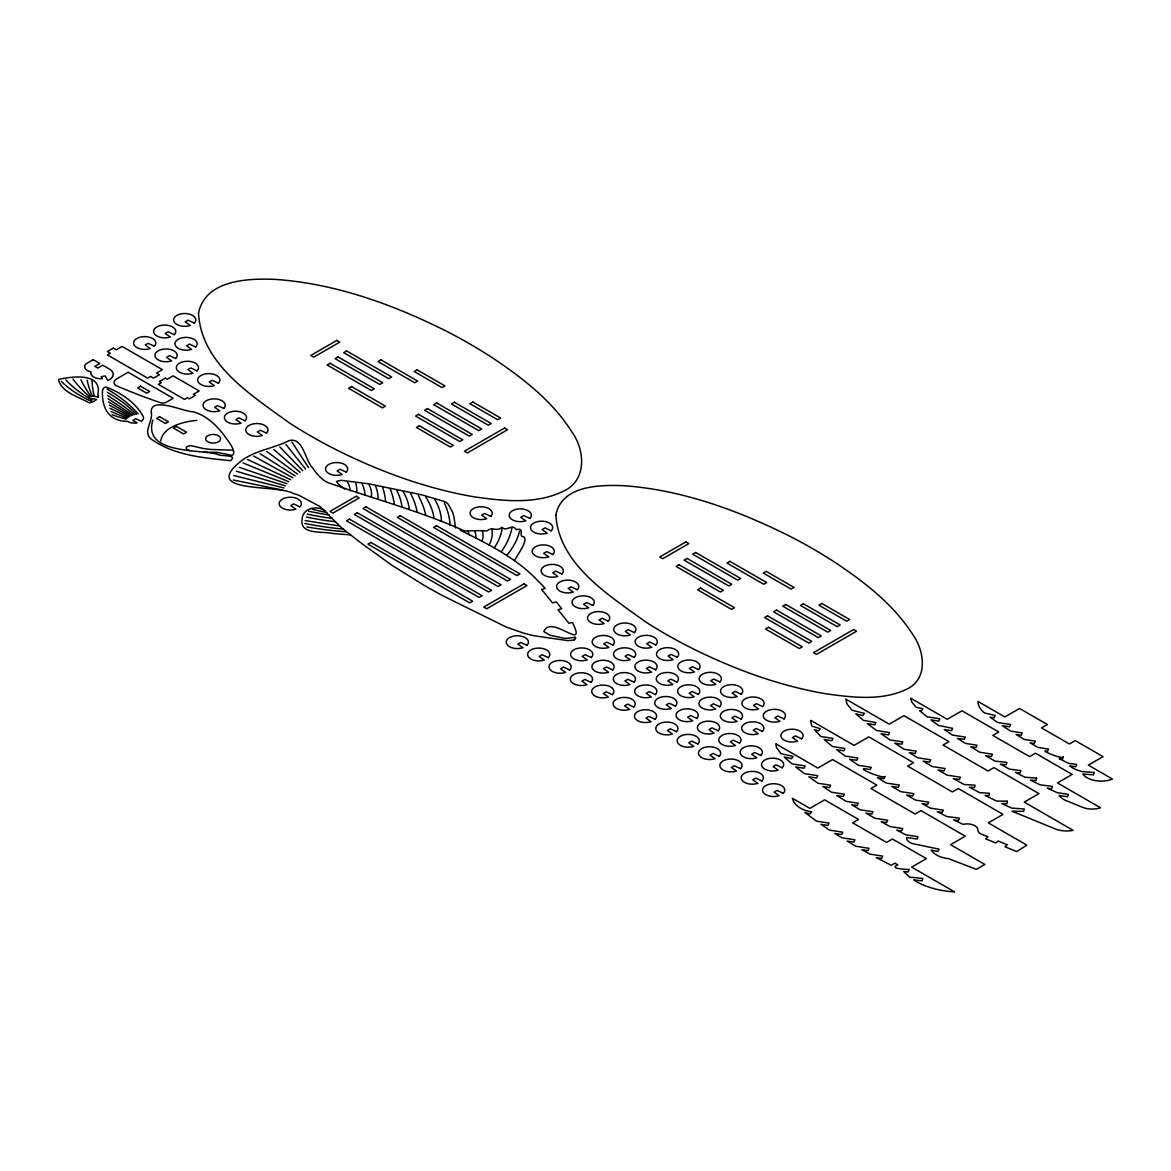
<?xml version="1.0" encoding="UTF-8"?>
<svg xmlns="http://www.w3.org/2000/svg" width="1171" height="1171" viewBox="0 0 1171 1171"><rect width="100%" height="100%" fill="white"/><g stroke="black" fill="none" stroke-linecap="round" stroke-linejoin="round"><path stroke-width="1.5" d="M152.845 419.965C142.701 453.499 196.128 449.283 216.796 454.041C220.089 456.924 238.401 454.011 230.511 460.715C204.574 457.949 176.031 455.665 153.694 440.764C140.374 433.416 153.84 421.867 151.191 411.489C151.557 396.135 184.579 412.104 193.01 411.724C209.799 416.349 221.436 430.577 230.585 444.526C233.146 448.186 237.054 457.92 228.447 454.611A30.358 17.521 0 0 1 225.403 453.967L216.855 452.416L204.105 452.152M514.508 560.558C516.777 555.757 529.029 539.787 523.642 536.655C517.626 537.24 525.633 527.009 516.294 529.702C512.342 523.013 506.545 532.293 501.935 527.272C497.192 532.293 491.498 526.028 487.165 530.931A2.532 1.464 0 0 1 485.599 530.829C478.763 530.346 471.737 530.946 464.667 530.961C420.535 511.2 372.861 498.626 327.177 482.32A37.662 21.737 0 0 1 322.054 478.866L317.736 474.636A93.065 53.734 0 0 1 312.994 468.268C305.031 461.14 303.567 436.973 289.149 440.574C274.219 448.142 256.712 450.162 242.807 459.72C197.738 494.294 276.576 483.725 293.394 493.533A34.925 20.156 0 0 1 299.015 495.318L319.961 506.487L341.244 527.448L359.951 542.217L392.27 565.505L423.639 585.017A872.322 503.632 0 0 0 442.243 595.468L506.282 627.085L523.408 633.057A167.79 96.871 0 0 0 534.005 635.736L567.803 640.61L573.673 640.186L575.708 637.975L575.385 637.141L569.238 638.107A16.423 9.485 0 0 1 563.719 638.166L549.902 635.18L543.827 631.608C551.043 613.355 587.769 653.696 572.473 622.474L568.857 623.235L557.967 609.696L561.743 608.686L556.298 601.909L552.522 602.919L541.631 589.379L545.203 588.428A324.616 187.419 0 0 0 537.606 580.567C516.162 557.777 487.839 543.93 460.232 530.2M573.673 640.186L574.8 639.556M196.772 420.389C183.803 421.516 163.076 426.493 160.676 440.955M233.117 450.176L211.863 449.488A102.492 59.179 0 0 1 203.71 448.581L191.195 445.727A5.328 3.074 0 0 0 188.985 445.917L187.594 446.4A4.772 2.752 0 0 0 186.189 447.659L186.862 449.605L189.951 450.674M350.305 534.869L339.971 534.108A250.316 144.516 0 0 1 333.018 533.508C323.708 531.005 299.395 535.279 302.103 519.426C302.586 507.921 316.58 505.301 324.982 510.571M233.307 479.993L282.606 490.122M233.688 475.499L283.894 487.97M236.352 471.225L285.358 485.848M239.367 467.331L286.983 483.755M243.056 462.94L288.783 481.72M110.967 411.504L127.127 418.252M247.476 459.442L290.73 479.744M253.697 456.09L292.838 477.797M92.128 400.072L84.605 395.476A149.054 86.054 0 0 1 65.81 379.931M260.094 453.719L295.107 475.924M266.739 451.479L297.507 474.109M344.64 489.068L340.746 485.994A144.853 83.624 0 0 0 338.565 484.326L336.458 481.427L340.82 480.3L368.792 483.813L421.721 494.821L444.834 501.627A16.628 9.602 0 0 1 448.142 504.086L452.299 511.625A137.563 79.423 0 0 1 453.821 516.426L455.607 527.96M89.538 396.515L86.932 394.32A173.162 99.974 0 0 1 72.968 379.023M273.882 449.547L300.054 472.367M279.84 446.956L302.733 470.683M285.929 444.468L305.543 469.073M90.738 395.827L89.318 393.968A209.097 120.715 0 0 1 80.901 379.741M291.901 441.994L308.485 467.536M92.392 396.135L91.192 393.441A195.176 112.679 0 0 1 87.166 380.121M444.365 502.959L445.844 506.355A174.142 100.545 0 0 1 449.825 521.593L450.176 525.442M467.888 531.107L469.454 534.796M347.45 482.028A51.846 29.934 0 0 1 350.246 490.722M355.721 483.081A68.504 39.551 0 0 1 356.716 492.61M362.263 483.974A76.422 44.132 0 0 1 364.869 495.011M369.143 485.028A52.095 30.08 0 0 1 371.309 496.928M375.569 486.155A90.723 52.388 0 0 1 378.072 499.007M382.624 487.502A160.193 92.48 0 0 1 385.581 501.364M390.25 489.039A182.076 105.127 0 0 1 394.349 504.203M396.72 490.415A128.166 73.993 0 0 1 401.99 506.75M403.219 491.82A114.553 66.132 0 0 1 409.308 509.268M410.582 493.474A159.344 91.997 0 0 1 417.081 512.034M418.267 495.231A210.165 121.33 0 0 1 425.746 515.24M425.732 496.972A133.377 77.008 0 0 1 434.031 518.504M434.675 499.27A123.95 71.563 0 0 1 441.467 521.593M474.943 531.18A51.714 29.861 0 0 1 475.807 538.075M482.335 530.814A46.416 26.801 0 0 1 481.954 541.324M491.922 529.233A71.943 41.541 0 0 1 489.083 545.144M502.257 527.799A126.468 73.012 0 0 1 494.264 547.984M512.064 527.345A155.333 89.684 0 0 1 501.232 551.878M519.602 531.049A139.012 80.257 0 0 1 506.823 555.23M343.132 529.087A243.392 140.52 0 0 1 304.767 523.481M339.561 525.925A951.408 549.287 0 0 1 305.192 520.553M332.344 518.431A187.653 108.347 0 0 1 307.241 514.069M329.373 515.064A270.896 156.402 0 0 1 308.5 511.171M326.899 512.459A109.942 63.468 0 0 1 312.335 509.209M335.36 521.783A195.367 112.797 0 0 1 306.378 516.982M346.499 531.839A259.947 150.078 0 0 1 306.861 526.95M94.134 395.696A229.984 132.777 0 0 1 92.041 380.59M91.558 401.375A128.81 74.373 0 0 1 61.229 381.424M126.146 419.218A168.419 97.237 0 0 1 112.006 414.68M107.073 389.035A166.955 96.388 0 0 1 138.163 414.007M107.264 392.27A170.351 98.349 0 0 1 136.275 414.285M107.571 395.491A323.123 186.555 0 0 1 134.46 414.68M107.995 398.711A856.645 494.586 0 0 1 132.733 415.193M108.552 401.916A653.198 377.121 0 0 1 131.108 415.807M109.225 405.122A403.629 233.029 0 0 1 129.63 416.539M110.03 408.313A347.114 200.402 0 0 1 128.298 417.344M1007.206 801.213L1007.104 803.613L1001.776 803.54L1011.612 808.063L1024.23 809L1023.703 811.386L1011.964 811.196L1055.042 828.848A20.068 11.593 0 0 0 1073.148 830.356L1024.259 802.12L1038.984 793.616L993.959 767.634L988.075 771.03L943.065 745.034L948.949 741.638L903.939 715.657L889.213 724.146L845.813 699.102L846.984 704.034L852.093 710.241L864.447 713.402L862.764 715.598L855.781 713.812L863.364 720.355L875.864 722.522L874.678 724.82L867.374 723.561L873.449 728.216L876.611 730.528L889.594 732.548L888.511 734.861L881.031 733.705L889.975 739.926L902.812 741.902L901.729 744.229L894.776 743.161L904.173 749.294L916.234 751.167L915.151 753.48L909.34 752.587L917.698 757.798L930.711 759.803L929.628 762.131L923.187 761.135L932.262 766.551L945.041 768.527L943.972 770.855L938.059 769.933L947.237 775.187L960.454 777.193L959.371 779.505L953.282 778.569L964.143 784.497L975.033 785.17L974.594 787.571L969.281 787.234L979.746 792.694L989.334 793.25L988.88 795.651L985.148 795.431L987.065 796.397L996.58 801.066L1007.206 801.213M198.528 313.081C201.134 364.152 251.926 395.593 289.222 422.819A538.777 311.062 0 0 0 332.974 448.083C377.355 470.654 424.634 488.248 473.816 496.782C503.735 501.056 536.684 504.818 564.612 490.605C587.271 479.51 584.71 449.488 571.829 431.821C551.922 400.336 521.593 377.223 490.971 356.862A538.777 311.062 0 0 0 447.234 331.598C393.646 304.665 335.77 283.631 275.536 279.401C248.237 278.244 205.379 279.62 198.528 313.081M555.859 514.933C558.889 564.393 608.32 594.634 644.46 621.128A530.434 306.246 0 0 0 687.538 645.997C730.909 668.056 777.09 685.313 825.145 693.671C852.312 697.433 882.246 701.414 907.745 688.694C928.31 678.272 924.343 650.798 912.985 634.902C893.473 604.09 863.744 581.504 833.781 561.568A530.434 306.246 0 0 0 790.718 536.699C738.594 510.541 682.371 489.888 623.792 485.702C599.889 484.75 561.729 485.218 555.859 514.933M810.522 721.175L811.942 726.181L820.373 728.684L818.485 730.821L814.357 729.606L820.9 736.515L832.991 738.389L831.908 740.701L824.164 739.516L828.848 743.526L832.566 746.556L844.964 748.474L843.881 750.787L836.548 749.66L845.125 756.042L857.875 758.018L856.806 760.33L849.59 759.218L858.416 765.322L871.239 767.298L870.17 769.625C848.887 764.956 883.812 779.74 884.998 776.358L883.915 778.671L877.503 777.69L886.184 783.033L899.343 785.068L898.274 787.395L891.746 786.385L900.704 791.625L913.892 793.675L912.824 796.002L906.574 795.036L915.649 800.13L928.662 802.15L927.593 804.462L921.987 803.599L930.491 808.151L943.343 810.142L942.26 812.469L937.268 811.693L946.768 816.509L959.43 818.192L958.493 820.534L953.648 819.89L963.016 824.355A10.89 6.279 0 0 1 973.818 825.204A10.89 6.279 0 0 1 977.931 831.029L979.893 833.532L988.002 836.855L985.587 838.817L995.804 843.003L998.219 841.041L1007.367 844.789L1004.952 846.75L1016.691 851.566L1026.85 845.125L988.309 822.876L1003.035 814.372L958.288 788.537L952.404 791.947L907.657 766.112L913.541 762.702L868.809 736.881L854.083 745.371L810.888 720.443L810.522 721.175M102.463 390.47C101.687 407.757 108.376 421.223 127.537 421.37A9.236 5.328 0 0 0 135.543 423.053L137.022 422.833L132.909 420.462L135.865 418.764L141.267 421.282A9.236 5.328 0 0 0 142.525 415.31C134.724 401.785 120.745 392.929 106.663 387.206A2.679 1.552 0 0 0 103.838 387.806L102.463 390.47M1094.051 772.479L1093.509 774.865L1082.853 774.06A19.79 11.417 0 0 0 1112.45 779.066L1088.313 765.131L1103.038 756.642L1075.227 740.584L1069.343 743.98L1041.531 727.923L1047.416 724.527L1019.604 708.47L1004.879 716.959L977.99 701.444A34.398 19.863 0 0 0 984.445 712.963L995.248 715.437L994.164 717.764L989.993 717.12L997.546 722.463L1010.675 724.498L1009.592 726.81L1002.347 725.698L1010.778 731.158L1022.195 732.914L1021.127 735.242L1016.062 734.466L1024.303 739.457L1035.369 741.155L1034.3 743.483L1030.056 742.824L1038.209 747.464L1048.528 749.059L1047.445 751.387C1036.701 748.518 1062.975 760.374 1063.283 756.671L1062.595 759.042L1059.287 758.72L1068.669 763.375L1076.691 764.37L1075.798 766.727L1069.723 765.966A29.817 17.214 0 0 0 1082.311 771.601L1094.051 772.479M1036.569 778.144L1035.998 780.515L1030.451 780.076L1040.068 784.79L1052.48 786.414L1051.558 788.756L1047.328 788.215L1057.34 792.694L1068.45 794.406L1067.367 796.734L1059.096 795.446A21.868 12.618 0 0 0 1065.01 800.13L1082.472 807.287A16.775 9.675 0 0 0 1100.535 807.785L1057.486 782.931L1072.212 774.426L1035.471 753.216L1029.572 756.612L992.832 735.403L998.717 731.992L961.962 710.782L947.237 719.287L910.614 698.136L911.755 702.029L916.22 707.343L922.821 708.66L921.475 710.929L919.601 710.563L926.905 716.754L939.859 718.76L938.776 721.087L930.901 719.858L938.308 725.347L952.667 728.362L951.599 730.689L944.28 729.548L952.447 735.095L965.314 737.086L964.231 739.399L957.41 738.345L962.02 741.316L965.299 743.38L977.009 745.195L975.941 747.508L970.627 746.688L979.776 752.25L992.452 754.212L991.369 756.525L985.484 755.617L995.013 761.121L1006.928 762.409L1006.152 764.78L1000.4 764.151L1009.431 769.113L1020.966 770.65L1020.029 772.992L1015.564 772.392L1024.771 777.193L1036.569 778.144M908.959 869.555L908.286 871.927L903.719 871.487L909.735 877.152L922.807 878.411L922.133 880.782L913.775 879.977L916.044 881.397A63.863 36.872 0 0 0 954.599 891.907L911.667 867.125L926.393 858.621L892.463 839.036L886.579 842.432L852.649 822.847L858.548 819.437L824.618 799.852L809.893 808.356L792.386 798.256C794.524 806.599 803.833 810.859 811.723 811.796L809.82 813.933L804.916 812.484L816.436 821.149L829.039 823.096L827.956 825.423L821.003 824.355L829.697 830.166L842.754 832.186L841.671 834.513L834.791 833.445L841.729 837.748L854.918 839.797L853.849 842.11L847.145 841.071L855.972 846.282L869.028 848.302L867.945 850.629L861.9 849.692L869.877 854.127L882.773 856.133L881.704 858.445L876.303 857.611L891.204 865.31L894.907 863.173L897.85 864.871C888.13 868.882 906.559 869.248 908.959 869.555M98.115 396.998L89.991 395.696L88.733 397.979L96.681 399.443L93.431 401.638A12.369 7.143 0 0 1 89.201 402.853C78.677 396.647 62.678 393.134 58.55 380.282A2.649 1.522 0 0 1 59.399 379.258C72.646 376.345 102.331 372.524 97.881 394.276A12.369 7.143 0 0 1 98.115 396.998M776.095 743.951L776.285 747.098L780.969 753.641L793.074 756.466L791.508 758.691L784.219 756.993L791.962 763.873L805.136 765.922L804.067 768.235L795.738 766.946L802.413 772.113L804.492 773.636L817.68 775.67L816.597 777.998L808.824 776.797L818.046 783.253L830.62 785.199L829.551 787.527L822.818 786.488L828.014 789.927L831.571 792.225L844.452 794.216L843.383 796.543L836.723 795.504L846.106 801.359L858.27 803.247L857.187 805.575L851.61 804.711L860.187 809.805L872.937 811.766L871.868 814.094L866.013 813.186L874.971 818.28L887.706 820.256L886.623 822.569L881.178 821.735L890.121 826.594L902.782 828.556L901.699 830.868L896.752 830.107L905.915 834.85L918.064 836.723L916.981 839.051L906.676 837.455A10.671 6.162 0 0 0 913.643 843.837L939.157 849.195L937.722 851.463L931.267 850.102A22.82 13.174 0.1 0 0 948.51 858.665L976.351 869.365L984.826 864.461L950.545 844.672L965.27 836.182L921.035 810.639L915.151 814.035L870.902 788.493L876.801 785.097L832.566 759.555L817.841 768.059L776.095 743.951M154.309 346.221L148.132 343.293L145.189 344.991L150.254 348.563A11.11 6.411 0 0 1 135.455 346.572A11.11 6.411 0 0 1 137.929 337.921L139.144 337.468A11.11 6.411 0 0 1 152.552 338.478A11.11 6.411 0 0 1 154.309 346.221M174.318 334.672L168.141 331.744L165.184 333.442L170.249 337.014A11.11 6.411 0 0 1 155.465 335.023A11.11 6.411 0 0 1 157.939 326.372L159.154 325.919A11.11 6.411 0 0 1 172.547 326.929A11.11 6.411 0 0 1 174.318 334.672M194.327 323.123L188.136 320.195L185.194 321.893L190.258 325.465A11.11 6.411 0 0 1 175.474 323.474A11.11 6.411 0 0 1 177.948 314.823L179.148 314.37A11.11 6.411 0 0 1 192.556 315.38A11.11 6.411 0 0 1 194.327 323.123M175.665 358.546L169.488 355.633L166.545 357.331L171.61 360.902A11.11 6.411 0 0 1 156.826 358.911A11.11 6.411 0 0 1 159.3 350.261L160.5 349.792A11.11 6.411 0 0 1 173.908 350.817A11.11 6.411 0 0 1 175.665 358.546M195.674 346.997L189.497 344.084L186.555 345.782L191.605 349.353A11.11 6.411 0 0 1 176.821 347.363A11.11 6.411 0 0 1 179.295 338.712L180.51 338.243A11.11 6.411 0 0 1 193.918 339.268A11.11 6.411 0 0 1 195.674 346.997M197.035 370.885L190.844 367.957L187.902 369.655L192.966 373.227A11.11 6.411 0 0 1 178.182 371.236A11.11 6.411 0 0 1 180.656 362.586L181.856 362.117A11.11 6.411 0 0 1 195.264 363.142A11.11 6.411 0 0 1 197.035 370.885M218.392 383.21L212.2 380.297L209.258 381.995L214.322 385.566A11.11 6.411 0 0 1 199.538 383.576A11.11 6.411 0 0 1 202.012 374.925L203.212 374.457A11.11 6.411 0 0 1 216.62 375.481A11.11 6.411 0 0 1 218.392 383.21M223.749 408.489L217.572 405.561L214.63 407.259L219.694 410.831A11.11 6.411 0 0 1 204.896 408.84A11.11 6.411 0 0 1 207.369 400.189L208.584 399.721A11.11 6.411 0 0 1 221.992 400.745A11.11 6.411 0 0 1 223.749 408.489M245.105 420.813L238.928 417.886L235.986 419.584L241.05 423.155A11.11 6.411 0 0 1 226.266 421.165A11.11 6.411 0 0 1 228.74 412.514L229.94 412.06A11.11 6.411 0 0 1 243.348 413.07A11.11 6.411 0 0 1 245.105 420.813M266.476 433.138L260.284 430.225L257.342 431.923L262.406 435.495A11.11 6.411 0 0 1 247.623 433.504A11.11 6.411 0 0 1 250.096 424.853L251.297 424.385A11.11 6.411 0 0 1 264.705 425.41A11.11 6.411 0 0 1 266.476 433.138M299.878 506.853L293.701 503.925L290.759 505.623L295.824 509.195A11.11 6.411 0 0 1 281.04 507.204A11.11 6.411 0 0 1 283.514 498.553L284.714 498.085A11.11 6.411 0 0 1 298.122 499.109A11.11 6.411 0 0 1 299.878 506.853M346.235 472.147L340.058 469.234L337.116 470.932L342.181 474.504A11.11 6.411 0 0 1 327.397 472.513A11.11 6.411 0 0 1 329.871 463.862L331.071 463.394A11.11 6.411 0 0 1 344.479 464.419A11.11 6.411 0 0 1 346.235 472.147M490.781 516.382L484.589 513.454L481.647 515.152L486.712 518.724A11.11 6.411 0 0 1 471.928 516.733A11.11 6.411 0 0 1 474.401 508.082L475.602 507.629A11.11 6.411 0 0 1 489.01 508.638A11.11 6.411 0 0 1 490.781 516.382M529.863 518.475L523.671 515.547L520.729 517.26L525.794 520.817A11.11 6.411 0 0 1 511.01 518.826A11.11 6.411 0 0 1 513.484 510.19L514.684 509.722A11.11 6.411 0 0 1 528.092 510.732A11.11 6.411 0 0 1 529.863 518.475M551.219 530.814L545.042 527.887L542.085 529.585L547.15 533.156A11.11 6.411 0 0 1 532.366 531.166A11.11 6.411 0 0 1 534.84 522.515L536.055 522.046A11.11 6.411 0 0 1 549.448 523.071A11.11 6.411 0 0 1 551.219 530.814M552.873 554.512L546.681 551.6L543.739 553.298L548.804 556.869A11.11 6.411 0 0 1 534.02 554.878A11.11 6.411 0 0 1 536.494 546.228L537.694 545.759A11.11 6.411 0 0 1 551.102 546.784A11.11 6.411 0 0 1 552.873 554.512M561.831 573.995L555.654 571.082L552.712 572.78L557.777 576.352A11.11 6.411 0 0 1 542.993 574.361A11.11 6.411 0 0 1 545.466 565.71L546.667 565.242A11.11 6.411 0 0 1 560.075 566.266A11.11 6.411 0 0 1 561.831 573.995M577.303 589.73L571.126 586.803L568.184 588.515L573.248 592.072A11.11 6.411 0 0 1 558.45 590.082A11.11 6.411 0 0 1 560.924 581.445L562.139 580.977A11.11 6.411 0 0 1 575.547 581.987A11.11 6.411 0 0 1 577.303 589.73M526.979 645.353L520.788 642.44L517.845 644.138L522.91 647.709A11.11 6.411 0 0 1 508.126 645.719A11.11 6.411 0 0 1 510.6 637.068L511.8 636.6A11.11 6.411 0 0 1 525.208 637.624A11.11 6.411 0 0 1 526.979 645.353M592.775 605.466L586.598 602.538L583.656 604.236L588.706 607.808A11.11 6.411 0 0 1 573.922 605.817A11.11 6.411 0 0 1 576.395 597.166L577.61 596.712A11.11 6.411 0 0 1 591.018 597.722A11.11 6.411 0 0 1 592.775 605.466M548.335 657.692L542.144 654.765L539.202 656.463L544.266 660.034A11.11 6.411 0 0 1 529.482 658.043A11.11 6.411 0 0 1 531.956 649.393L533.156 648.924A11.11 6.411 0 0 1 546.564 649.949A11.11 6.411 0 0 1 548.335 657.692M608.247 621.201L602.07 618.273L599.113 619.971L604.177 623.543A11.11 6.411 0 0 1 589.394 621.552A11.11 6.411 0 0 1 591.867 612.901L593.082 612.433A11.11 6.411 0 0 1 606.476 613.458A11.11 6.411 0 0 1 608.247 621.201M569.692 670.017L563.514 667.104L560.558 668.802L565.622 672.374A11.11 6.411 0 0 1 550.838 670.383A11.11 6.411 0 0 1 553.312 661.732L554.527 661.264A11.11 6.411 0 0 1 567.92 662.288A11.11 6.411 0 0 1 569.692 670.017M591.282 657.56L585.105 654.633L582.163 656.331L587.213 659.902A11.11 6.411 0 0 1 572.429 657.912A11.11 6.411 0 0 1 574.902 649.261L576.117 648.793A11.11 6.411 0 0 1 589.525 649.817A11.11 6.411 0 0 1 591.282 657.56M612.872 645.089L606.695 642.162L603.753 643.86L608.818 647.431A11.11 6.411 0 0 1 594.034 645.441A11.11 6.411 0 0 1 596.507 636.79L597.708 636.321A11.11 6.411 0 0 1 611.116 637.346A11.11 6.411 0 0 1 612.872 645.089M634.477 632.618L628.285 629.691L625.343 631.403L630.408 634.96A11.11 6.411 0 0 1 615.624 632.969A11.11 6.411 0 0 1 618.098 624.333L619.298 623.865A11.11 6.411 0 0 1 632.706 624.875A11.11 6.411 0 0 1 634.477 632.618M591.048 682.356L584.871 679.429L581.928 681.127L586.978 684.698A11.11 6.411 0 0 1 572.195 682.708A11.11 6.411 0 0 1 574.668 674.057L575.883 673.588A11.11 6.411 0 0 1 589.276 674.613A11.11 6.411 0 0 1 591.048 682.356M612.638 669.885L606.461 666.958L603.519 668.656L608.583 672.227A11.11 6.411 0 0 1 593.785 670.236A11.11 6.411 0 0 1 596.259 661.586L597.473 661.132A11.11 6.411 0 0 1 610.881 662.142A11.11 6.411 0 0 1 612.638 669.885M634.243 657.414L628.051 654.501L625.109 656.199L630.174 659.771A11.11 6.411 0 0 1 615.39 657.78A11.11 6.411 0 0 1 617.864 649.129L619.064 648.661A11.11 6.411 0 0 1 632.472 649.685A11.11 6.411 0 0 1 634.243 657.414M655.833 644.958L649.656 642.03L646.699 643.728L651.764 647.3A11.11 6.411 0 0 1 636.98 645.309A11.11 6.411 0 0 1 639.454 636.658L640.654 636.19A11.11 6.411 0 0 1 654.062 637.214A11.11 6.411 0 0 1 655.833 644.958M612.404 694.681L606.227 691.754L603.285 693.466L608.349 697.023A11.11 6.411 0 0 1 593.551 695.032A11.11 6.411 0 0 1 596.024 686.396L597.239 685.928A11.11 6.411 0 0 1 610.647 686.938A11.11 6.411 0 0 1 612.404 694.681M633.994 682.21L627.817 679.297L624.875 680.995L629.939 684.567A11.11 6.411 0 0 1 615.156 682.576A11.11 6.411 0 0 1 617.629 673.925L618.83 673.457A11.11 6.411 0 0 1 632.238 674.481A11.11 6.411 0 0 1 633.994 682.21M655.599 669.753L649.407 666.826L646.465 668.524L651.53 672.095A11.11 6.411 0 0 1 636.746 670.105A11.11 6.411 0 0 1 639.22 661.454L640.42 660.986A11.11 6.411 0 0 1 653.828 662.01A11.11 6.411 0 0 1 655.599 669.753M677.189 657.282L671.012 654.355L668.056 656.053L673.12 659.624A11.11 6.411 0 0 1 658.336 657.634A11.11 6.411 0 0 1 660.81 648.983L662.025 648.529A11.11 6.411 0 0 1 675.418 649.539A11.11 6.411 0 0 1 677.189 657.282M633.76 707.021L627.583 704.093L624.641 705.791L629.705 709.363A11.11 6.411 0 0 1 614.921 707.372A11.11 6.411 0 0 1 617.395 698.721L618.595 698.253A11.11 6.411 0 0 1 632.003 699.277A11.11 6.411 0 0 1 633.76 707.021M655.365 694.549L649.173 691.622L646.231 693.32L651.296 696.891A11.11 6.411 0 0 1 636.512 694.901A11.11 6.411 0 0 1 638.985 686.25L640.186 685.796A11.11 6.411 0 0 1 653.594 686.806A11.11 6.411 0 0 1 655.365 694.549M676.955 682.078L670.778 679.151L667.821 680.863L672.886 684.42A11.11 6.411 0 0 1 658.102 682.43A11.11 6.411 0 0 1 660.576 673.793L661.791 673.325A11.11 6.411 0 0 1 675.184 674.335A11.11 6.411 0 0 1 676.955 682.078M698.545 669.607L692.368 666.694L689.426 668.392L694.476 671.964A11.11 6.411 0 0 1 679.692 669.973A11.11 6.411 0 0 1 682.166 661.322L683.381 660.854A11.11 6.411 0 0 1 696.789 661.878A11.11 6.411 0 0 1 698.545 669.607M655.131 719.345L648.939 716.418L645.997 718.13L651.061 721.687A11.11 6.411 0 0 1 636.277 719.697A11.11 6.411 0 0 1 638.751 711.06L639.952 710.592A11.11 6.411 0 0 1 653.359 711.602A11.11 6.411 0 0 1 655.131 719.345M675.418 706.128L669.226 703.2L666.284 704.898L671.349 708.47A11.11 6.411 0 0 1 656.565 706.479A11.11 6.411 0 0 1 659.039 697.828L660.239 697.36A11.11 6.411 0 0 1 673.647 698.384A11.11 6.411 0 0 1 675.418 706.128M698.311 694.418L692.134 691.49L689.192 693.188L694.242 696.76A11.11 6.411 0 0 1 679.458 694.769A11.11 6.411 0 0 1 681.932 686.118L683.147 685.65A11.11 6.411 0 0 1 696.54 686.674A11.11 6.411 0 0 1 698.311 694.418M719.902 681.946L713.725 679.019L710.782 680.717L715.847 684.288A11.11 6.411 0 0 1 701.048 682.298A11.11 6.411 0 0 1 703.522 673.647L704.737 673.179A11.11 6.411 0 0 1 718.145 674.203A11.11 6.411 0 0 1 719.902 681.946M676.487 731.67L670.295 728.757L667.353 730.455L672.417 734.027A11.11 6.411 0 0 1 657.634 732.036A11.11 6.411 0 0 1 660.107 723.385L661.308 722.917A11.11 6.411 0 0 1 674.716 723.941A11.11 6.411 0 0 1 676.487 731.67M696.774 718.452L690.583 715.54L687.64 717.238L692.705 720.809A11.11 6.411 0 0 1 677.921 718.818A11.11 6.411 0 0 1 680.395 710.168L681.595 709.699A11.11 6.411 0 0 1 695.003 710.724A11.11 6.411 0 0 1 696.774 718.452M719.667 706.742L713.49 703.815L710.548 705.513L715.613 709.084A11.11 6.411 0 0 1 700.814 707.094A11.11 6.411 0 0 1 703.288 698.443L704.503 697.989A11.11 6.411 0 0 1 717.911 698.999A11.11 6.411 0 0 1 719.667 706.742M741.258 694.271L735.081 691.358L732.138 693.056L737.203 696.628A11.11 6.411 0 0 1 722.419 694.637A11.11 6.411 0 0 1 724.893 685.986L726.093 685.518A11.11 6.411 0 0 1 739.501 686.543A11.11 6.411 0 0 1 741.258 694.271M697.843 744.009L691.666 741.082L688.709 742.78L693.774 746.351A11.11 6.411 0 0 1 678.99 744.361A11.11 6.411 0 0 1 681.463 735.71L682.678 735.256A11.11 6.411 0 0 1 696.072 736.266A11.11 6.411 0 0 1 697.843 744.009M718.13 730.792L711.953 727.864L708.997 729.562L714.061 733.134A11.11 6.411 0 0 1 699.277 731.143A11.11 6.411 0 0 1 701.751 722.492L702.966 722.024A11.11 6.411 0 0 1 716.359 723.049A11.11 6.411 0 0 1 718.13 730.792M741.023 719.067L734.846 716.154L731.904 717.852L736.969 721.424A11.11 6.411 0 0 1 722.185 719.433A11.11 6.411 0 0 1 724.659 710.782L725.859 710.314A11.11 6.411 0 0 1 739.267 711.339A11.11 6.411 0 0 1 741.023 719.067M762.628 706.611L756.437 703.683L753.495 705.381L758.559 708.953A11.11 6.411 0 0 1 743.775 706.962A11.11 6.411 0 0 1 746.249 698.311L747.449 697.843A11.11 6.411 0 0 1 760.857 698.867A11.11 6.411 0 0 1 762.628 706.611M719.199 756.334L713.022 753.421L710.08 755.119L715.13 758.691A11.11 6.411 0 0 1 700.346 756.7A11.11 6.411 0 0 1 702.82 748.049L704.034 747.581A11.11 6.411 0 0 1 717.428 748.606A11.11 6.411 0 0 1 719.199 756.334M739.487 743.117L733.309 740.189L730.367 741.902L735.417 745.459A11.11 6.411 0 0 1 720.633 743.468A11.11 6.411 0 0 1 723.107 734.832L724.322 734.363A11.11 6.411 0 0 1 737.73 735.373A11.11 6.411 0 0 1 739.487 743.117M762.394 731.407L756.203 728.479L753.26 730.177L758.325 733.749A11.11 6.411 0 0 1 743.541 731.758A11.11 6.411 0 0 1 746.015 723.107L747.215 722.653A11.11 6.411 0 0 1 760.623 723.663A11.11 6.411 0 0 1 762.394 731.407M783.985 718.935L777.793 716.008L774.851 717.721L779.915 721.277A11.11 6.411 0 0 1 765.131 719.287A11.11 6.411 0 0 1 767.605 710.651L768.805 710.182A11.11 6.411 0 0 1 782.213 711.192A11.11 6.411 0 0 1 783.985 718.935M740.555 768.674L734.378 765.746L731.436 767.444L736.486 771.016A11.11 6.411 0 0 1 721.702 769.025A11.11 6.411 0 0 1 724.176 760.374L725.391 759.906A11.11 6.411 0 0 1 738.799 760.93A11.11 6.411 0 0 1 740.555 768.674M760.843 755.456L754.666 752.529L751.723 754.226L756.788 757.798A11.11 6.411 0 0 1 741.99 755.807A11.11 6.411 0 0 1 744.463 747.157L745.678 746.688A11.11 6.411 0 0 1 759.086 747.713A11.11 6.411 0 0 1 760.843 755.456M801.608 738.813L795.416 735.886L792.474 737.584L797.539 741.155A11.11 6.411 0 0 1 782.755 739.164A11.11 6.411 0 0 1 785.229 730.514L786.429 730.06A11.11 6.411 0 0 1 799.837 731.07A11.11 6.411 0 0 1 801.608 738.813M761.911 780.998L755.734 778.086L752.792 779.784L757.857 783.355A11.11 6.411 0 0 1 743.073 781.364A11.11 6.411 0 0 1 745.532 772.714L746.747 772.245A11.11 6.411 0 0 1 760.155 773.255A11.11 6.411 0 0 1 761.911 780.998M782.199 767.781L776.022 764.853L773.08 766.551L778.144 770.123A11.11 6.411 0 0 1 763.36 768.132A11.11 6.411 0 0 1 765.834 759.481L767.034 759.028A11.11 6.411 0 0 1 780.442 760.038A11.11 6.411 0 0 1 782.199 767.781M783.282 793.338L777.09 790.41L774.148 792.108L779.213 795.68A11.11 6.411 0 0 1 764.429 793.689A11.11 6.411 0 0 1 766.903 785.038L768.103 784.57A11.11 6.411 0 0 1 781.511 785.595A11.11 6.411 0 0 1 783.282 793.338M93.256 359.702L85.688 364.079A9.866 5.694 0 0 0 90.957 371.91A9.924 5.723 0 0 0 102.375 378.643L101.233 376.696L105.17 375.92L107.864 380.487A13.203 7.626 0 0 0 109.327 368.982L102.726 365.176L97.764 368.045L94.822 366.347L99.798 363.478L93.256 359.702M113.309 348.138L107.41 351.534L110.367 353.232L107.41 354.93L147.634 378.145L150.576 376.447L153.518 378.145L159.417 374.749L156.475 373.051L162.359 369.655L122.135 346.426L116.251 349.836L113.309 348.138M128.137 372.276L116.573 378.95A8.563 4.947 0 0 0 115.973 385.552A487.312 281.347 0 0 0 153.796 400.394L160.427 402.678A4.772 2.752 0 0 0 166.253 402.253L173.162 398.272L128.137 372.276M140.535 386.225L137.593 387.923L146.726 393.207L149.683 391.509L140.535 386.225M165.301 378.145L159.417 381.556L161.32 382.654L158.378 384.351L184.491 399.428L187.433 397.73L189.351 398.828L195.235 395.432L193.332 394.334L199.216 390.924L173.103 375.862L167.219 379.258L165.301 378.145M159.563 416.671L156.621 418.369L165.462 423.478L168.419 421.78L159.563 416.671M176.338 426.361L173.396 428.059L183.584 433.943L186.526 432.231L176.338 426.361M336.824 340.41L310.71 355.486L313.652 357.184L339.766 342.122L336.824 340.41M346.645 350.978L343.703 352.676L388.713 378.672L391.656 376.974L346.645 350.978M337.995 356.921L335.052 358.619L379.799 384.454L382.727 382.756L337.995 356.921M330.046 363.259L327.104 364.957L371.339 390.499L374.296 388.801L330.046 363.259M380.897 359.834L377.955 361.532L414.71 382.756L417.652 381.058L380.897 359.834M351.52 386.576L348.577 388.274L382.507 407.859L385.449 406.161L351.52 386.576M417.183 369.86L414.241 371.558L442.053 387.616L444.995 385.918L417.183 369.86M436.666 402.956L433.724 404.654L478.749 430.65L481.691 428.952L436.666 402.956M427.474 408.591L424.531 410.274L469.278 436.11L472.22 434.412L427.474 408.591M418.53 414.329L415.588 416.042L459.822 441.569L462.765 439.872L418.53 414.329M454.407 402.268L451.464 403.966L488.205 425.19L491.147 423.492L454.407 402.268M419.379 425.746L416.437 427.444L450.352 447.044L453.309 445.346L419.379 425.746M472.806 401.975L469.864 403.673L497.675 419.73L500.617 418.018L472.806 401.975M356.174 496.27L330.061 511.346L333.003 513.044L359.116 497.968L356.174 496.27M365.981 506.838L363.039 508.536L498.085 586.51L501.027 584.797L365.981 506.838M357.345 512.766L354.389 514.464L488.629 591.97L491.571 590.272L357.345 512.766M504.628 428L464.404 451.23L467.346 452.928L507.57 429.713L504.628 428M349.397 519.104L346.455 520.817L479.159 597.43L482.115 595.732L349.397 519.104M400.248 515.694L397.306 517.392L507.555 581.036L510.497 579.338L400.248 515.694M370.87 542.422L367.914 544.134L469.703 602.889L472.645 601.191L370.87 542.422M436.52 525.706L433.577 527.404L517.011 575.576L519.953 573.878L436.52 525.706M523.964 583.861L483.755 607.076L486.697 608.774L526.921 585.559L523.964 583.861M685.855 541.924L659.741 557.001L662.684 558.699L688.797 543.622L685.855 541.924M695.662 552.492L692.72 554.19L737.73 580.172L740.687 578.474L695.662 552.492M687.026 558.421L684.069 560.119L728.816 585.954L731.758 584.256L687.026 558.421M679.078 564.759L676.135 566.457L720.37 591.999L723.312 590.301L679.078 564.759M729.928 561.348L726.986 563.046L763.726 584.256L766.683 582.558L729.928 561.348M700.536 588.076L697.594 589.789L731.524 609.374L734.466 607.676L700.536 588.076M766.2 571.36L763.258 573.058L791.069 589.115L794.011 587.418L766.2 571.36M785.697 604.47L782.755 606.168L827.765 632.164L830.707 630.452L785.697 604.47M776.505 610.091L773.563 611.789L818.309 637.624L821.252 635.926L776.505 610.091M767.547 615.844L764.604 617.541L808.839 643.084L811.796 641.386L767.547 615.844M803.423 603.782L800.481 605.48L837.236 626.69L840.178 624.992L803.423 603.782M768.396 627.261L765.453 628.959L799.383 648.544L802.325 646.846L768.396 627.261M821.822 603.475L818.88 605.173L846.692 621.23L849.634 619.532L821.822 603.475M853.644 629.515L813.435 652.73L816.377 654.428L856.601 631.213L853.644 629.515M209.36 442.506A7.509 4.333 0 0 0 220.631 438.744A7.509 4.333 0 0 0 209.36 434.997A7.509 4.333 0 0 0 209.36 442.506"/></g></svg>
